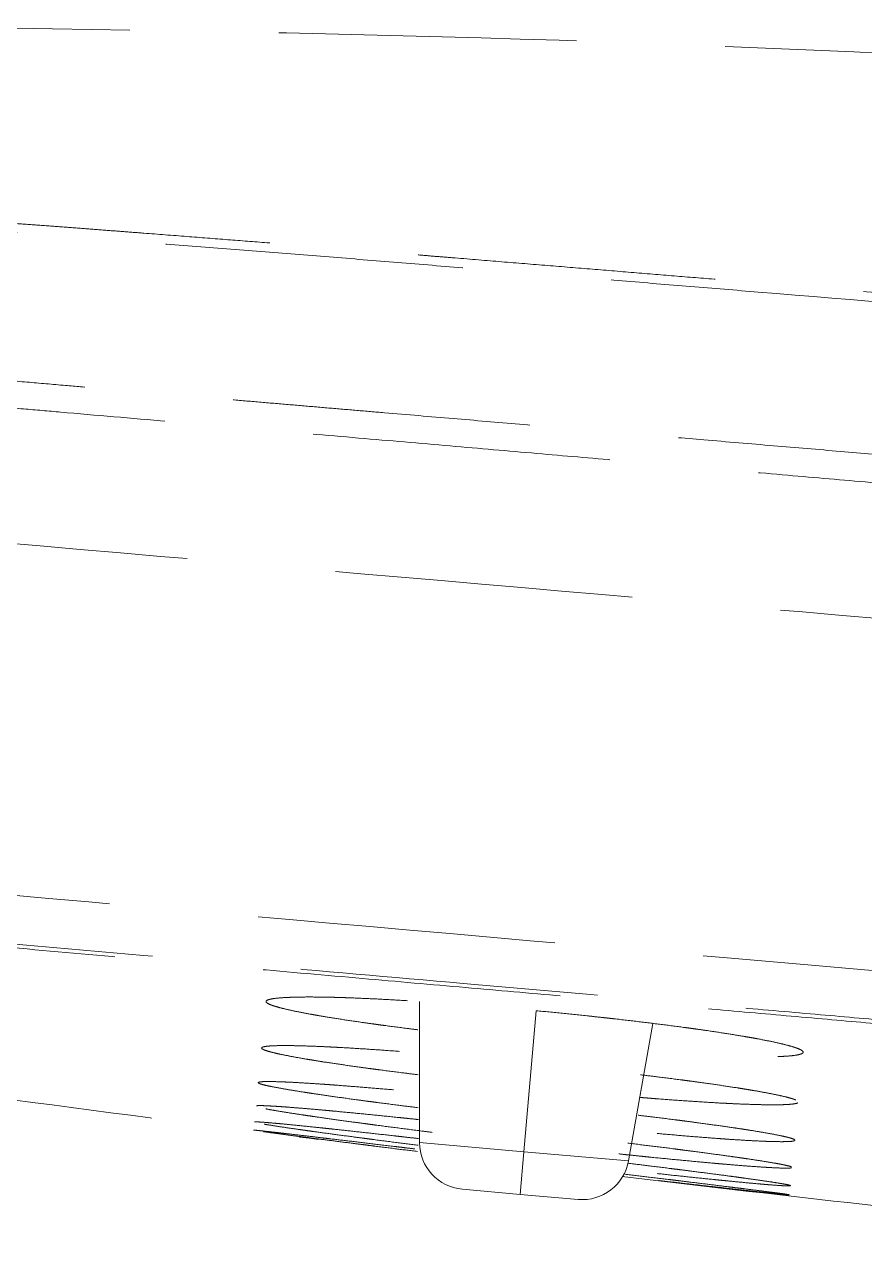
# Model space of a CAD drawing. Header units: millimetres. Extents: x 2433 to 4809, y -10272 to -6912.
# Drawn here: x 3939.06 to 3956.96, y -8250.26 to -8223.96 of the extents above; entities that cross this region are included whole.
import ezdxf

# ---------------------------------------------------------------- set-up
doc = ezdxf.new("R2010")
doc.units = ezdxf.units.MM
doc.linetypes.add('HIDDEN', pattern=[9.525, 6.35, -3.175])
doc.linetypes.add('HIDDEN2', pattern=[4.7625, 3.175, -1.5875])
doc.layers.add('HIDDEN', color=252, linetype='HIDDEN2', lineweight=13)

msp = doc.modelspace()

# ---------------------------------------------------------------- linework, layer by layer
at = {"layer": 'HIDDEN', "linetype": 'HIDDEN', "lineweight": 18, "extrusion": (-1, -2.22045e-16, 0)}
for p, q in [((3947.482, -8244.783), (3947.482, -8247.789)), ((3949.709, -8247.984), (3949.972, -8244.98)), ((3951.937, -8248.179), (3952.453, -8245.253)), ((3949.709, -8247.984), (3947.482, -8247.789)), ((3949.63, -8248.894), (3949.709, -8247.984)), ((3949.709, -8247.984), (3951.937, -8248.179)), ((3949.63, -8248.894), (3948.395, -8248.785)), ((3949.63, -8248.894), (3950.865, -8249.002))]:
    msp.add_line(p, q, dxfattribs=at)
at = {"layer": 'HIDDEN', "linetype": 'HIDDEN', "lineweight": 18}
for centre, start, end in [((3948.482, -8247.789), 180, 265), ((3950.952, -8248.005), 265, 350)]:
    msp.add_arc(centre, 1, start, end, dxfattribs=at)
for points, knots in [([(3960.343, -8224.719), (3957.601, -8224.574), (3950.434, -8224.25), (3938.042, -8223.981), (3926.549, -8223.956), (3919.491, -8224.156), (3917.649, -8224.221)], [0, 0, 0, 0, 0.192828, 0.503966, 0.870556, 1, 1, 1, 1]), ([(3928.454, -8227.486), (3928.553, -8227.492), (3928.749, -8227.505), (3929.039, -8227.523), (3929.324, -8227.541), (3929.602, -8227.558), (3929.874, -8227.576), (3930.14, -8227.593), (3930.399, -8227.609), (3930.653, -8227.626), (3930.9, -8227.642), (3931.141, -8227.658), (3931.376, -8227.673), (3931.605, -8227.688), (3931.828, -8227.703), (3932.045, -8227.717), (3932.255, -8227.731), (3932.46, -8227.745), (3932.659, -8227.758), (3932.851, -8227.771), (3933.038, -8227.784), (3933.218, -8227.796), (3933.393, -8227.808), (3933.561, -8227.82), (3933.724, -8227.831), (3933.881, -8227.841), (3934.031, -8227.852), (3934.176, -8227.862), (3934.315, -8227.871), (3934.448, -8227.881), (3934.575, -8227.889), (3934.696, -8227.898), (3934.812, -8227.906), (3934.921, -8227.914), (3935.207, -8227.933), (3935.665, -8227.966), (3936.29, -8228.01), (3936.899, -8228.054), (3937.489, -8228.096), (3938.063, -8228.138), (3938.618, -8228.179), (3939.157, -8228.219), (3939.679, -8228.258), (3940.183, -8228.296), (3940.671, -8228.333), (3941.142, -8228.369), (3941.757, -8228.416), (3942.507, -8228.474), (3943.384, -8228.542), (3944.105, -8228.599), (3944.68, -8228.645), (3945.119, -8228.68), (3945.546, -8228.714), (3945.959, -8228.747), (3946.36, -8228.779), (3946.747, -8228.811), (3947.123, -8228.841), (3947.486, -8228.871), (3947.836, -8228.9), (3948.398, -8228.945), (3949.168, -8229.009), (3950.145, -8229.088), (3951.104, -8229.167), (3952.044, -8229.244), (3952.965, -8229.32), (3953.869, -8229.394), (3955.041, -8229.49), (3956.47, -8229.607), (3958.143, -8229.745), (3959.762, -8229.878), (3961.587, -8230.029), (3963.603, -8230.196), (3965.8, -8230.378), (3967.616, -8230.529), (3969.075, -8230.651), (3970.199, -8230.745), (3971.303, -8230.838), (3972.39, -8230.93), (3973.463, -8231.021), (3974.455, -8231.105), (3975.369, -8231.183), (3976.204, -8231.254), (3977.03, -8231.325), (3977.85, -8231.396), (3978.667, -8231.467), (3979.483, -8231.537), (3980.3, -8231.608), (3981.282, -8231.694), (3982.427, -8231.794), (3983.734, -8231.91), (3985.045, -8232.026), (3986.37, -8232.144), (3987.525, -8232.248), (3988.505, -8232.336), (3989.305, -8232.408), (3990.113, -8232.481), (3990.929, -8232.555), (3991.754, -8232.63), (3992.591, -8232.706), (3993.439, -8232.784), (3994.427, -8232.874), (3995.56, -8232.978), (3996.844, -8233.096), (3998.159, -8233.217), (3999.509, -8233.341), (4001.481, -8233.523), (4004.137, -8233.769), (4006.872, -8234.023), (4009.101, -8234.23), (4010.547, -8234.365), (4011.817, -8234.483), (4012.912, -8234.584), (4013.957, -8234.682), (4014.959, -8234.775), (4015.931, -8234.867), (4016.983, -8234.966), (4018.117, -8235.074), (4019.335, -8235.192), (4020.358, -8235.291), (4021.165, -8235.371), (4021.737, -8235.427), (4022.332, -8235.487), (4022.952, -8235.549), (4023.595, -8235.614), (4024.262, -8235.681), (4024.954, -8235.752), (4025.671, -8235.826), (4026.412, -8235.903), (4026.993, -8235.964), (4027.415, -8236.008), (4027.679, -8236.036), (4027.971, -8236.067), (4028.292, -8236.101), (4028.641, -8236.138), (4029.019, -8236.178), (4029.425, -8236.222), (4029.861, -8236.269), (4030.325, -8236.319), (4030.819, -8236.373), (4031.342, -8236.431), (4031.894, -8236.492), (4032.476, -8236.556), (4033.088, -8236.625), (4033.506, -8236.672), (4033.719, -8236.696)], [0, 0, 0, 0, 0.002823, 0.005587, 0.008292, 0.010937, 0.013524, 0.016052, 0.018521, 0.020931, 0.023283, 0.025576, 0.027811, 0.029988, 0.032107, 0.034168, 0.036172, 0.038117, 0.040006, 0.041836, 0.04361, 0.045326, 0.046986, 0.048589, 0.050135, 0.051624, 0.053057, 0.054434, 0.055754, 0.057018, 0.058227, 0.059379, 0.060476, 0.061517, 0.062503, 0.068621, 0.07457, 0.080351, 0.085965, 0.091412, 0.096695, 0.101814, 0.10677, 0.111564, 0.116198, 0.120673, 0.12499, 0.13373, 0.142059, 0.149983, 0.154282, 0.158455, 0.162505, 0.166432, 0.170237, 0.173922, 0.177486, 0.180932, 0.184261, 0.187474, 0.196934, 0.206214, 0.215314, 0.224238, 0.232986, 0.24156, 0.249963, 0.266367, 0.282243, 0.297602, 0.312462, 0.334181, 0.354986, 0.374969, 0.385842, 0.396496, 0.406957, 0.417254, 0.427417, 0.437479, 0.445493, 0.453404, 0.461233, 0.469005, 0.476743, 0.48447, 0.492211, 0.49999, 0.512416, 0.524782, 0.537188, 0.549729, 0.562501, 0.570038, 0.577629, 0.585285, 0.593022, 0.60085, 0.608784, 0.616834, 0.62501, 0.636907, 0.649085, 0.661566, 0.674372, 0.687518, 0.717735, 0.750023, 0.765462, 0.781272, 0.791239, 0.80165, 0.812519, 0.821012, 0.830249, 0.840248, 0.851029, 0.86261, 0.875007, 0.880227, 0.88567, 0.891338, 0.897234, 0.90336, 0.909717, 0.916307, 0.923133, 0.930196, 0.937497, 0.939745, 0.942263, 0.94505, 0.948107, 0.951437, 0.95504, 0.958918, 0.963072, 0.967504, 0.972214, 0.977206, 0.982479, 0.988035, 0.993875, 1, 1, 1, 1]), ([(4033.775, -8236.886), (4033.66, -8236.873), (4033.431, -8236.847), (4033.087, -8236.809), (4032.742, -8236.77), (4032.398, -8236.732), (4032.053, -8236.694), (4031.709, -8236.656), (4031.364, -8236.619), (4031.019, -8236.581), (4030.674, -8236.544), (4030.329, -8236.506), (4029.983, -8236.469), (4029.638, -8236.432), (4029.292, -8236.395), (4028.947, -8236.359), (4028.601, -8236.322), (4028.255, -8236.286), (4027.908, -8236.249), (4027.562, -8236.213), (4027.264, -8236.182), (4026.98, -8236.153), (4026.678, -8236.121), (4026.275, -8236.079), (4025.771, -8236.028), (4025.165, -8235.966), (4024.459, -8235.894), (4023.65, -8235.812), (4022.739, -8235.721), (4021.726, -8235.621), (4020.304, -8235.481), (4018.499, -8235.306), (4016.336, -8235.101), (4014.147, -8234.896), (4011.933, -8234.691), (4009.707, -8234.484), (4007.418, -8234.271), (4005.069, -8234.054), (4002.66, -8233.831), (4000.251, -8233.609), (3997.844, -8233.387), (3995.44, -8233.167), (3993.04, -8232.947), (3990.643, -8232.729), (3988.251, -8232.513), (3985.863, -8232.299), (3983.479, -8232.087), (3981.542, -8231.917), (3979.897, -8231.774), (3978.39, -8231.643), (3976.424, -8231.473), (3973.996, -8231.266), (3971.102, -8231.021), (3968.175, -8230.775), (3964.748, -8230.49), (3960.349, -8230.125), (3956.312, -8229.792), (3953.256, -8229.541), (3951.802, -8229.421), (3950.336, -8229.301), (3948.862, -8229.18), (3947.387, -8229.06), (3945.922, -8228.94), (3944.462, -8228.823), (3942.999, -8228.707), (3941.439, -8228.586), (3939.872, -8228.466), (3938.389, -8228.354), (3937.164, -8228.264), (3936.197, -8228.194), (3935.486, -8228.143), (3934.897, -8228.101), (3934.346, -8228.062), (3933.746, -8228.02), (3933.147, -8227.979), (3932.548, -8227.938), (3931.949, -8227.898), (3931.351, -8227.857), (3930.753, -8227.818), (3930.155, -8227.778), (3929.558, -8227.74), (3928.961, -8227.701), (3928.563, -8227.676), (3928.364, -8227.663)], [0, 0, 0, 0, 0.003281, 0.006564, 0.009847, 0.013131, 0.016416, 0.019702, 0.022988, 0.026276, 0.029564, 0.032853, 0.036143, 0.039434, 0.042725, 0.046019, 0.049313, 0.052609, 0.055907, 0.059206, 0.062506, 0.064428, 0.067306, 0.071141, 0.075936, 0.081693, 0.088416, 0.096107, 0.104767, 0.1144, 0.125, 0.145345, 0.165834, 0.18664, 0.207702, 0.22888, 0.249995, 0.272859, 0.295713, 0.318553, 0.341371, 0.36416, 0.386914, 0.409625, 0.432291, 0.45491, 0.477487, 0.500036, 0.509962, 0.524224, 0.542838, 0.565827, 0.593224, 0.625058, 0.648979, 0.690618, 0.750053, 0.763742, 0.777533, 0.791423, 0.805433, 0.819477, 0.833379, 0.847143, 0.861035, 0.87501, 0.891555, 0.905627, 0.917249, 0.92643, 0.933176, 0.937495, 0.943195, 0.948888, 0.954576, 0.960262, 0.965947, 0.97163, 0.97731, 0.982987, 0.988661, 0.994332, 1, 1, 1, 1]), ([(4035.227, -8240.055), (4035.149, -8240.047), (4034.993, -8240.031), (4034.759, -8240.007), (4034.527, -8239.983), (4034.296, -8239.96), (4034.066, -8239.937), (4033.837, -8239.914), (4033.61, -8239.891), (4033.384, -8239.868), (4033.159, -8239.846), (4032.935, -8239.824), (4032.712, -8239.802), (4032.491, -8239.78), (4032.271, -8239.758), (4032.052, -8239.737), (4031.812, -8239.713), (4031.552, -8239.688), (4031.273, -8239.661), (4030.997, -8239.634), (4030.725, -8239.608), (4030.457, -8239.583), (4030.192, -8239.558), (4029.931, -8239.533), (4029.673, -8239.509), (4029.42, -8239.486), (4029.169, -8239.463), (4028.923, -8239.44), (4028.679, -8239.418), (4028.448, -8239.397), (4028.223, -8239.377), (4028, -8239.357), (4027.767, -8239.336), (4027.525, -8239.315), (4027.273, -8239.293), (4027.011, -8239.27), (4026.763, -8239.248), (4026.53, -8239.227), (4026.318, -8239.209), (4026.106, -8239.19), (4025.894, -8239.172), (4025.682, -8239.154), (4025.471, -8239.135), (4025.259, -8239.117), (4025.089, -8239.102), (4024.959, -8239.091), (4024.866, -8239.083), (4024.769, -8239.075), (4024.666, -8239.066), (4024.558, -8239.056), (4024.444, -8239.046), (4024.326, -8239.036), (4024.202, -8239.025), (4024.073, -8239.014), (4023.939, -8239.002), (4023.799, -8238.989), (4023.655, -8238.977), (4023.505, -8238.964), (4023.26, -8238.942), (4022.924, -8238.912), (4022.498, -8238.875), (4022.075, -8238.837), (4021.327, -8238.771), (4020.258, -8238.676), (4018.876, -8238.553), (4017.517, -8238.431), (4016.18, -8238.311), (4014.992, -8238.204), (4013.949, -8238.11), (4013.051, -8238.03), (4012.172, -8237.95), (4011.312, -8237.873), (4010.471, -8237.797), (4009.65, -8237.723), (4008.847, -8237.65), (4007.822, -8237.558), (4006.59, -8237.447), (4005.165, -8237.318), (4003.803, -8237.195), (4002.505, -8237.078), (4001.236, -8236.964), (3999.994, -8236.852), (3998.776, -8236.742), (3997.613, -8236.637), (3996.506, -8236.537), (3995.453, -8236.441), (3994.467, -8236.352), (3993.542, -8236.269), (3992.673, -8236.19), (3991.839, -8236.115), (3990.894, -8236.03), (3989.848, -8235.936), (3988.712, -8235.833), (3987.775, -8235.749), (3987.019, -8235.681), (3986.429, -8235.629), (3985.855, -8235.577), (3985.296, -8235.527), (3984.751, -8235.479), (3984.104, -8235.421), (3983.358, -8235.355), (3982.505, -8235.28), (3981.656, -8235.205), (3980.805, -8235.13), (3979.954, -8235.056), (3979.2, -8234.99), (3978.539, -8234.933), (3977.971, -8234.884), (3977.229, -8234.82), (3976.3, -8234.74), (3975.164, -8234.643), (3974.176, -8234.559), (3973.346, -8234.488), (3972.689, -8234.432), (3972.007, -8234.374), (3971.301, -8234.314), (3970.278, -8234.227), (3968.898, -8234.111), (3967.514, -8233.993), (3966.416, -8233.9), (3965.641, -8233.835), (3964.835, -8233.766), (3963.999, -8233.696), (3963.132, -8233.622), (3962.234, -8233.546), (3961.304, -8233.468), (3960.262, -8233.379), (3959.097, -8233.281), (3957.798, -8233.17), (3956.435, -8233.055), (3955.009, -8232.934), (3953.619, -8232.816), (3952.266, -8232.702), (3950.957, -8232.59), (3949.595, -8232.475), (3948.181, -8232.355), (3947.025, -8232.257), (3946.141, -8232.182), (3945.545, -8232.131), (3944.943, -8232.08), (3944.336, -8232.028), (3943.723, -8231.976), (3943.104, -8231.923), (3942.48, -8231.87), (3941.851, -8231.816), (3941.217, -8231.761), (3940.577, -8231.706), (3939.875, -8231.645), (3939.107, -8231.579), (3938.268, -8231.506), (3937.41, -8231.431), (3936.718, -8231.371), (3936.196, -8231.325), (3935.853, -8231.295), (3935.514, -8231.266), (3935.179, -8231.236), (3934.906, -8231.212), (3934.695, -8231.193), (3934.546, -8231.18), (3934.402, -8231.168), (3934.264, -8231.155), (3934.13, -8231.144), (3934.001, -8231.132), (3933.878, -8231.122), (3933.759, -8231.111), (3933.646, -8231.101), (3933.537, -8231.092), (3933.434, -8231.083), (3933.336, -8231.074), (3933.243, -8231.066), (3933.122, -8231.056), (3932.973, -8231.043), (3932.791, -8231.028), (3932.607, -8231.012), (3932.42, -8230.997), (3932.232, -8230.981), (3932.04, -8230.966), (3931.847, -8230.95), (3931.651, -8230.934), (3931.478, -8230.92), (3931.329, -8230.909), (3931.205, -8230.899), (3931.084, -8230.889), (3930.963, -8230.88), (3930.845, -8230.87), (3930.728, -8230.861), (3930.613, -8230.852), (3930.5, -8230.843), (3930.388, -8230.835), (3930.278, -8230.826), (3930.169, -8230.818), (3930.063, -8230.809), (3929.957, -8230.801), (3929.854, -8230.793), (3929.66, -8230.778), (3929.374, -8230.756), (3928.996, -8230.727), (3928.618, -8230.698), (3928.24, -8230.669), (3927.862, -8230.641), (3927.484, -8230.612), (3927.107, -8230.584), (3926.729, -8230.557), (3926.478, -8230.538), (3926.352, -8230.529)], [0, 0, 0, 0, 0.002163, 0.004315, 0.006455, 0.008584, 0.010701, 0.012807, 0.014901, 0.016983, 0.019054, 0.021114, 0.023162, 0.025199, 0.027224, 0.029237, 0.031239, 0.033842, 0.036411, 0.038947, 0.041449, 0.043918, 0.046353, 0.048756, 0.051125, 0.053461, 0.055764, 0.058034, 0.060272, 0.062477, 0.064437, 0.066489, 0.068631, 0.070864, 0.073187, 0.0756, 0.078103, 0.080063, 0.082021, 0.083977, 0.085932, 0.087885, 0.089837, 0.091787, 0.093735, 0.09454, 0.095393, 0.096294, 0.097243, 0.09824, 0.099285, 0.100378, 0.101519, 0.102708, 0.103944, 0.105227, 0.106558, 0.107936, 0.109362, 0.113317, 0.117239, 0.121128, 0.124984, 0.137905, 0.15062, 0.163121, 0.175403, 0.187458, 0.195883, 0.204134, 0.212208, 0.220107, 0.227829, 0.235374, 0.242743, 0.249935, 0.263598, 0.27668, 0.289178, 0.301094, 0.31243, 0.324112, 0.335287, 0.345955, 0.356116, 0.365774, 0.374937, 0.383246, 0.391223, 0.398869, 0.406191, 0.417235, 0.427641, 0.437446, 0.443025, 0.448435, 0.453691, 0.458808, 0.463805, 0.468701, 0.476608, 0.484329, 0.492175, 0.499956, 0.507736, 0.515584, 0.520716, 0.525912, 0.531211, 0.541104, 0.551477, 0.562467, 0.568279, 0.574302, 0.580545, 0.587016, 0.593721, 0.608689, 0.624975, 0.631801, 0.638904, 0.646289, 0.653957, 0.66191, 0.67015, 0.678675, 0.687484, 0.698822, 0.71074, 0.723241, 0.736326, 0.749993, 0.761535, 0.773556, 0.786058, 0.79904, 0.812502, 0.817923, 0.823398, 0.828926, 0.834507, 0.840139, 0.845823, 0.851558, 0.857344, 0.863179, 0.869063, 0.874996, 0.882558, 0.890287, 0.898183, 0.906246, 0.909445, 0.912609, 0.915735, 0.918824, 0.921875, 0.923296, 0.92467, 0.925997, 0.927278, 0.928512, 0.929699, 0.930839, 0.931933, 0.932979, 0.933979, 0.934931, 0.935836, 0.936694, 0.937505, 0.939157, 0.94083, 0.942523, 0.944238, 0.945973, 0.94773, 0.949508, 0.951308, 0.953129, 0.954277, 0.955409, 0.956527, 0.957629, 0.958717, 0.959789, 0.960846, 0.961888, 0.962914, 0.963926, 0.964922, 0.965903, 0.966868, 0.967818, 0.968753, 0.972226, 0.975699, 0.979172, 0.982644, 0.986117, 0.989588, 0.99306, 0.99653, 1, 1, 1, 1]), ([(3926.237, -8231.044), (3926.323, -8231.051), (3926.499, -8231.066), (3926.767, -8231.088), (3927.045, -8231.112), (3927.333, -8231.136), (3927.63, -8231.162), (3927.903, -8231.185), (3928.147, -8231.206), (3928.36, -8231.225), (3928.572, -8231.243), (3928.784, -8231.261), (3928.997, -8231.28), (3929.209, -8231.298), (3929.421, -8231.317), (3929.626, -8231.334), (3929.828, -8231.352), (3930.03, -8231.37), (3930.245, -8231.388), (3930.471, -8231.408), (3930.709, -8231.429), (3930.959, -8231.45), (3931.221, -8231.473), (3931.494, -8231.497), (3931.779, -8231.521), (3932.075, -8231.547), (3932.384, -8231.574), (3932.703, -8231.601), (3933.222, -8231.646), (3933.931, -8231.708), (3934.821, -8231.785), (3935.695, -8231.861), (3936.553, -8231.935), (3937.395, -8232.008), (3938.222, -8232.08), (3939.032, -8232.15), (3940.323, -8232.262), (3942.063, -8232.413), (3944.223, -8232.601), (3946.276, -8232.779), (3948.222, -8232.947), (3950.061, -8233.107), (3951.793, -8233.257), (3953.538, -8233.409), (3955.292, -8233.561), (3957.054, -8233.714), (3958.701, -8233.856), (3960.198, -8233.986), (3961.559, -8234.104), (3962.801, -8234.212), (3963.973, -8234.313), (3965.075, -8234.409), (3966.107, -8234.499), (3967.083, -8234.583), (3968.008, -8234.663), (3968.887, -8234.74), (3969.713, -8234.811), (3970.565, -8234.885), (3971.438, -8234.961), (3972.327, -8235.038), (3973.144, -8235.109), (3973.869, -8235.172), (3974.51, -8235.227), (3975.079, -8235.276), (3975.747, -8235.334), (3976.492, -8235.399), (3977.217, -8235.462), (3977.786, -8235.511), (3978.226, -8235.549), (3978.638, -8235.585), (3979.002, -8235.617), (3979.323, -8235.645), (3979.608, -8235.67), (3979.938, -8235.698), (3980.314, -8235.731), (3980.598, -8235.756), (3980.739, -8235.768)], [0, 0, 0, 0, 0.00476, 0.0097, 0.014819, 0.020118, 0.025596, 0.031253, 0.035165, 0.039076, 0.042985, 0.046892, 0.050798, 0.054701, 0.058603, 0.062503, 0.066016, 0.069746, 0.073692, 0.077855, 0.082234, 0.086828, 0.091637, 0.096662, 0.101902, 0.107355, 0.113023, 0.118905, 0.125, 0.141646, 0.158001, 0.174063, 0.189833, 0.205311, 0.220497, 0.235391, 0.249993, 0.29161, 0.331263, 0.368948, 0.404662, 0.438405, 0.47018, 0.499991, 0.53441, 0.566718, 0.59691, 0.624989, 0.649027, 0.671786, 0.693261, 0.713452, 0.73236, 0.749991, 0.767096, 0.783214, 0.798345, 0.812492, 0.830054, 0.846325, 0.861301, 0.874993, 0.88614, 0.896555, 0.906245, 0.922831, 0.937496, 0.946087, 0.954128, 0.961662, 0.968748, 0.974127, 0.979316, 0.984374, 0.992254, 1, 1, 1, 1]), ([(3980.486, -8238.632), (3975.916, -8238.233), (3971.346, -8237.839), (3962.209, -8237.048), (3957.642, -8236.652), (3948.514, -8235.861), (3943.953, -8235.466), (3937.117, -8234.874), (3934.84, -8234.676), (3931.425, -8234.38), (3930.287, -8234.282), (3928.012, -8234.085), (3926.875, -8233.986), (3925.737, -8233.892)], [0, 0, 0, 0, 0.25, 0.25, 0.5, 0.5, 0.75, 0.75, 0.875, 0.875, 0.9375, 0.9375, 1, 1, 1, 1]), ([(3925.062, -8241.313), (3927.337, -8241.514), (3929.613, -8241.712), (3934.167, -8242.112), (3936.446, -8242.311), (3943.283, -8242.911), (3947.845, -8243.311), (3961.544, -8244.511), (3970.687, -8245.314), (3979.831, -8246.114)], [0, 0, 0, 0, 0.125, 0.125, 0.25, 0.25, 0.5, 0.5, 1, 1, 1, 1]), ([(3979.742, -8247.143), (3979.725, -8247.141), (3979.691, -8247.138), (3979.641, -8247.134), (3979.591, -8247.129), (3979.541, -8247.125), (3979.491, -8247.121), (3979.441, -8247.116), (3979.39, -8247.112), (3979.338, -8247.107), (3979.285, -8247.103), (3979.23, -8247.098), (3979.174, -8247.093), (3979.116, -8247.088), (3979.052, -8247.082), (3978.982, -8247.076), (3978.904, -8247.069), (3978.823, -8247.062), (3978.738, -8247.055), (3978.649, -8247.047), (3978.556, -8247.039), (3978.459, -8247.03), (3978.358, -8247.021), (3978.252, -8247.012), (3978.143, -8247.003), (3977.979, -8246.988), (3977.749, -8246.968), (3977.444, -8246.941), (3977.102, -8246.911), (3976.723, -8246.878), (3976.376, -8246.848), (3976.07, -8246.821), (3975.811, -8246.798), (3975.534, -8246.774), (3975.24, -8246.748), (3974.929, -8246.721), (3974.543, -8246.687), (3974.07, -8246.646), (3973.5, -8246.596), (3972.77, -8246.532), (3971.851, -8246.451), (3970.71, -8246.351), (3969.556, -8246.25), (3968.402, -8246.149), (3967.261, -8246.049), (3965.804, -8245.921), (3963.967, -8245.76), (3961.686, -8245.56), (3959.557, -8245.374), (3957.638, -8245.205), (3955.988, -8245.061), (3954.218, -8244.906), (3951.678, -8244.683), (3948.21, -8244.379), (3943.655, -8243.98), (3939.7, -8243.633), (3936.505, -8243.353), (3934.23, -8243.154), (3932.093, -8242.966), (3930.16, -8242.797), (3928.928, -8242.689), (3928.151, -8242.621), (3927.771, -8242.588), (3927.299, -8242.546), (3926.834, -8242.506), (3926.415, -8242.469), (3926.085, -8242.44), (3925.786, -8242.414), (3925.517, -8242.39), (3925.28, -8242.369), (3925.132, -8242.356), (3925.063, -8242.35)], [0, 0, 0, 0, 0.00093, 0.001846, 0.002755, 0.003662, 0.004571, 0.005489, 0.006419, 0.007367, 0.008336, 0.00933, 0.010354, 0.01141, 0.012501, 0.01386, 0.015278, 0.016761, 0.018312, 0.019934, 0.02163, 0.023401, 0.025249, 0.027174, 0.029176, 0.031253, 0.03616, 0.041729, 0.047976, 0.054905, 0.062506, 0.066938, 0.071679, 0.076731, 0.082096, 0.087772, 0.093759, 0.103254, 0.113671, 0.125011, 0.143197, 0.164032, 0.187516, 0.206429, 0.227264, 0.25002, 0.286248, 0.327918, 0.375029, 0.402973, 0.433122, 0.465478, 0.500039, 0.572373, 0.6557, 0.750021, 0.78956, 0.83122, 0.875001, 0.907035, 0.937497, 0.942783, 0.949752, 0.958407, 0.968747, 0.975374, 0.981433, 0.986926, 0.991851, 0.996209, 1, 1, 1, 1]), ([(3925.175, -8242.437), (3925.269, -8242.445), (3925.465, -8242.463), (3925.775, -8242.491), (3926.115, -8242.521), (3926.485, -8242.554), (3926.836, -8242.585), (3927.159, -8242.613), (3927.442, -8242.638), (3927.726, -8242.663), (3928.009, -8242.688), (3928.292, -8242.712), (3928.558, -8242.736), (3928.812, -8242.758), (3929.058, -8242.78), (3929.321, -8242.803), (3929.599, -8242.827), (3929.893, -8242.853), (3930.202, -8242.88), (3930.527, -8242.909), (3930.867, -8242.939), (3931.224, -8242.97), (3931.595, -8243.003), (3932.193, -8243.055), (3933.005, -8243.127), (3934.02, -8243.216), (3935.013, -8243.303), (3935.986, -8243.388), (3936.938, -8243.472), (3937.869, -8243.554), (3939.362, -8243.685), (3941.377, -8243.862), (3943.87, -8244.081), (3946.217, -8244.287), (3948.416, -8244.481), (3950.468, -8244.661), (3952.414, -8244.832), (3954.264, -8244.994), (3956.029, -8245.15), (3957.677, -8245.294), (3959.114, -8245.421), (3960.362, -8245.53), (3961.443, -8245.625), (3962.471, -8245.716), (3963.446, -8245.801), (3964.369, -8245.882), (3965.239, -8245.959), (3966.214, -8246.044), (3967.279, -8246.138), (3968.417, -8246.238), (3969.402, -8246.325), (3970.252, -8246.399), (3970.983, -8246.464), (3971.666, -8246.524), (3972.301, -8246.579), (3973.01, -8246.642), (3973.775, -8246.709), (3974.552, -8246.777), (3975.218, -8246.836), (3975.787, -8246.886), (3976.392, -8246.939), (3977.019, -8246.994), (3977.596, -8247.044), (3978.043, -8247.084), (3978.384, -8247.114), (3978.65, -8247.137), (3978.845, -8247.154), (3978.978, -8247.166), (3979.107, -8247.177), (3979.234, -8247.188), (3979.359, -8247.199), (3979.484, -8247.21), (3979.61, -8247.221), (3979.693, -8247.228), (3979.735, -8247.232)], [0, 0, 0, 0, 0.005151, 0.010852, 0.017103, 0.023903, 0.031252, 0.036466, 0.041678, 0.046888, 0.052095, 0.0573, 0.062502, 0.066749, 0.071284, 0.076106, 0.081216, 0.086613, 0.092297, 0.098266, 0.104522, 0.111063, 0.117889, 0.125, 0.144009, 0.162634, 0.180874, 0.198731, 0.216202, 0.23329, 0.249993, 0.298424, 0.344152, 0.387173, 0.427485, 0.465089, 0.499991, 0.53446, 0.566783, 0.596959, 0.624989, 0.645739, 0.665527, 0.68435, 0.702208, 0.719099, 0.735026, 0.749991, 0.772645, 0.793478, 0.812492, 0.826748, 0.840128, 0.852628, 0.864248, 0.874994, 0.891527, 0.906245, 0.91767, 0.928083, 0.937496, 0.950865, 0.962498, 0.969176, 0.9754, 0.981249, 0.983738, 0.986155, 0.988515, 0.990832, 0.993122, 0.995402, 0.997689, 1, 1, 1, 1]), ([(3947.448, -8245.385), (3947.369, -8245.376), (3947.29, -8245.366), (3947.048, -8245.335), (3946.888, -8245.314), (3946.693, -8245.288), (3946.654, -8245.283), (3946.577, -8245.273), (3946.539, -8245.267), (3946.425, -8245.252), (3946.351, -8245.241), (3946.134, -8245.21), (3945.996, -8245.19), (3945.735, -8245.15), (3945.61, -8245.13), (3945.434, -8245.101), (3945.377, -8245.092), (3945.294, -8245.077), (3945.267, -8245.072), (3945.214, -8245.063), (3945.187, -8245.058), (3945.058, -8245.035), (3944.963, -8245.017), (3944.789, -8244.981), (3944.711, -8244.964), (3944.569, -8244.931), (3944.507, -8244.915), (3944.439, -8244.896), (3944.426, -8244.892), (3944.401, -8244.885), (3944.389, -8244.881), (3944.355, -8244.87), (3944.335, -8244.863), (3944.281, -8244.842), (3944.254, -8244.829), (3944.218, -8244.804), (3944.209, -8244.793), (3944.21, -8244.777), (3944.213, -8244.772), (3944.221, -8244.764), (3944.224, -8244.762), (3944.231, -8244.757), (3944.236, -8244.755), (3944.26, -8244.744), (3944.289, -8244.735), (3944.364, -8244.721), (3944.411, -8244.715), (3944.521, -8244.704), (3944.585, -8244.7), (3944.676, -8244.695), (3944.695, -8244.695), (3944.733, -8244.693), (3944.793, -8244.691), (3944.856, -8244.689), (3944.989, -8244.687), (3945.085, -8244.686), (3945.293, -8244.687), (3945.404, -8244.688), (3945.582, -8244.692), (3945.644, -8244.693), (3945.739, -8244.696), (3945.771, -8244.697), (3945.837, -8244.699), (3945.87, -8244.7), (3946.037, -8244.705), (3946.176, -8244.711), (3946.466, -8244.724), (3946.616, -8244.731), (3946.929, -8244.748), (3947.09, -8244.757), (3947.299, -8244.77), (3947.341, -8244.772), (3947.426, -8244.778), (3947.553, -8244.786), (3947.682, -8244.794), (3947.942, -8244.812), (3948.118, -8244.825), (3948.475, -8244.852), (3948.656, -8244.866), (3948.933, -8244.888), (3949.026, -8244.896), (3949.213, -8244.912), (3949.307, -8244.92), (3949.588, -8244.944), (3949.777, -8244.961), (3949.966, -8244.979)], [0, 0, 0, 0, 0.017181, 0.017181, 0.053582, 0.053582, 0.062682, 0.062682, 0.071782, 0.071782, 0.089983, 0.089983, 0.126383, 0.126383, 0.162784, 0.162784, 0.180984, 0.180984, 0.190084, 0.190084, 0.199185, 0.199185, 0.235585, 0.235585, 0.271986, 0.271986, 0.308387, 0.308387, 0.317487, 0.317487, 0.326587, 0.326587, 0.344787, 0.344787, 0.381188, 0.381188, 0.417589, 0.417589, 0.435789, 0.435789, 0.444889, 0.444889, 0.45399, 0.45399, 0.49039, 0.49039, 0.526791, 0.526791, 0.563192, 0.563192, 0.572292, 0.572292, 0.581392, 0.599592, 0.599592, 0.635993, 0.635993, 0.672394, 0.672394, 0.690594, 0.690594, 0.699694, 0.699694, 0.708794, 0.708794, 0.745195, 0.745195, 0.781596, 0.781596, 0.817997, 0.817997, 0.827097, 0.827097, 0.836197, 0.854397, 0.854397, 0.890798, 0.890798, 0.927199, 0.927199, 0.945399, 0.945399, 0.963599, 0.963599, 1, 1, 1, 1]), ([(3949.966, -8244.979), (3950.155, -8244.997), (3950.343, -8245.015), (3950.715, -8245.052), (3950.9, -8245.071), (3951.175, -8245.101), (3951.266, -8245.111), (3951.403, -8245.126), (3951.448, -8245.131), (3951.539, -8245.141), (3951.584, -8245.146), (3951.81, -8245.171), (3951.986, -8245.192), (3952.33, -8245.233), (3952.498, -8245.254), (3952.826, -8245.295), (3952.986, -8245.316), (3953.181, -8245.343), (3953.22, -8245.348), (3953.297, -8245.358), (3953.335, -8245.364), (3953.449, -8245.379), (3953.522, -8245.39), (3953.739, -8245.421), (3953.876, -8245.442), (3954.137, -8245.483), (3954.261, -8245.503), (3954.437, -8245.533), (3954.494, -8245.543), (3954.577, -8245.557), (3954.604, -8245.562), (3954.658, -8245.572), (3954.684, -8245.577), (3954.813, -8245.601), (3954.908, -8245.62), (3955.081, -8245.657), (3955.16, -8245.674), (3955.301, -8245.709), (3955.363, -8245.725), (3955.431, -8245.745), (3955.444, -8245.749), (3955.469, -8245.757), (3955.504, -8245.769), (3955.535, -8245.78), (3955.589, -8245.802), (3955.616, -8245.815), (3955.652, -8245.841), (3955.661, -8245.853), (3955.659, -8245.87), (3955.657, -8245.875), (3955.649, -8245.883), (3955.646, -8245.886), (3955.638, -8245.891), (3955.634, -8245.893), (3955.609, -8245.905), (3955.58, -8245.913), (3955.504, -8245.928), (3955.411, -8245.941), (3955.284, -8245.95), (3955.193, -8245.954), (3955.174, -8245.955), (3955.135, -8245.956), (3955.076, -8245.958), (3955.013, -8245.96), (3954.88, -8245.962), (3954.784, -8245.962), (3954.577, -8245.961), (3954.467, -8245.96), (3954.288, -8245.956), (3954.227, -8245.954), (3954.132, -8245.951), (3954.1, -8245.95), (3954.035, -8245.948), (3954.002, -8245.947), (3953.835, -8245.941), (3953.696, -8245.935), (3953.407, -8245.921), (3953.257, -8245.913), (3952.945, -8245.896), (3952.784, -8245.886), (3952.575, -8245.872), (3952.533, -8245.87), (3952.449, -8245.864), (3952.406, -8245.861), (3952.362, -8245.858), (3952.362, -8245.858)], [0, 0, 0, 0, 0.036358, 0.036358, 0.072715, 0.072715, 0.090894, 0.090894, 0.099984, 0.099984, 0.109073, 0.109073, 0.145431, 0.145431, 0.181788, 0.181788, 0.218146, 0.218146, 0.227236, 0.227236, 0.236325, 0.236325, 0.254504, 0.254504, 0.290861, 0.290861, 0.327219, 0.327219, 0.345398, 0.345398, 0.354487, 0.354487, 0.363577, 0.363577, 0.399935, 0.399935, 0.436292, 0.436292, 0.47265, 0.47265, 0.481739, 0.481739, 0.490829, 0.509008, 0.509008, 0.545365, 0.545365, 0.581723, 0.581723, 0.599902, 0.599902, 0.608991, 0.608991, 0.618081, 0.618081, 0.654438, 0.654438, 0.690796, 0.727154, 0.727154, 0.736243, 0.736243, 0.745333, 0.763511, 0.763511, 0.799869, 0.799869, 0.836227, 0.836227, 0.854406, 0.854406, 0.863495, 0.863495, 0.872584, 0.872584, 0.908942, 0.908942, 0.9453, 0.9453, 0.981658, 0.981658, 0.990747, 0.990747, 0.999836, 1, 1, 1, 1]), ([(3947.45, -8246.344), (3947.342, -8246.33), (3947.235, -8246.317), (3946.965, -8246.283), (3946.805, -8246.262), (3946.609, -8246.237), (3946.571, -8246.231), (3946.493, -8246.221), (3946.455, -8246.216), (3946.341, -8246.201), (3946.267, -8246.191), (3946.05, -8246.16), (3945.912, -8246.141), (3945.65, -8246.102), (3945.526, -8246.084), (3945.349, -8246.056), (3945.292, -8246.047), (3945.209, -8246.033), (3945.182, -8246.029), (3945.128, -8246.02), (3945.101, -8246.016), (3944.972, -8245.994), (3944.876, -8245.977), (3944.702, -8245.945), (3944.623, -8245.929), (3944.481, -8245.9), (3944.418, -8245.886), (3944.35, -8245.869), (3944.337, -8245.865), (3944.311, -8245.859), (3944.299, -8245.856), (3944.265, -8245.846), (3944.244, -8245.84), (3944.189, -8245.822), (3944.162, -8245.812), (3944.125, -8245.792), (3944.116, -8245.782), (3944.116, -8245.77), (3944.119, -8245.766), (3944.126, -8245.761), (3944.129, -8245.759), (3944.136, -8245.756), (3944.14, -8245.754), (3944.165, -8245.746), (3944.193, -8245.741), (3944.268, -8245.732), (3944.314, -8245.729), (3944.424, -8245.724), (3944.487, -8245.723), (3944.578, -8245.722), (3944.596, -8245.722), (3944.635, -8245.722), (3944.694, -8245.723), (3944.757, -8245.723), (3944.889, -8245.726), (3944.985, -8245.728), (3945.192, -8245.735), (3945.303, -8245.739), (3945.481, -8245.747), (3945.542, -8245.75), (3945.637, -8245.755), (3945.669, -8245.757), (3945.735, -8245.76), (3945.767, -8245.762), (3945.934, -8245.771), (3946.073, -8245.779), (3946.363, -8245.797), (3946.663, -8245.817), (3946.986, -8245.841), (3947.194, -8245.856), (3947.236, -8245.86), (3947.321, -8245.866), (3947.383, -8245.871), (3947.445, -8245.876), (3947.465, -8245.877)], [0, 0, 0, 0, 0.02752, 0.02752, 0.070521, 0.070521, 0.081271, 0.081271, 0.092021, 0.092021, 0.113521, 0.113521, 0.156522, 0.156522, 0.199523, 0.199523, 0.221023, 0.221023, 0.231773, 0.231773, 0.242523, 0.242523, 0.285524, 0.285524, 0.328524, 0.328524, 0.371525, 0.371525, 0.382275, 0.382275, 0.393025, 0.393025, 0.414526, 0.414526, 0.457526, 0.457526, 0.500527, 0.500527, 0.522027, 0.522027, 0.532777, 0.532777, 0.543527, 0.543527, 0.586528, 0.586528, 0.629528, 0.629528, 0.672529, 0.672529, 0.683279, 0.683279, 0.694029, 0.71553, 0.71553, 0.75853, 0.75853, 0.801531, 0.801531, 0.823031, 0.823031, 0.833781, 0.833781, 0.844531, 0.844531, 0.887532, 0.887532, 0.930533, 0.973533, 0.973533, 0.984283, 0.984283, 0.995033, 1, 1, 1, 1]), ([(3935.473, -8246.426), (3937.699, -8246.731), (3940.984, -8247.169), (3944.272, -8247.588), (3945.33, -8247.722)], [0, 0, 0, 0, 0.678169, 1, 1, 1, 1]), ([(3947.452, -8247.047), (3947.322, -8247.03), (3947.194, -8247.014), (3946.904, -8246.978), (3946.743, -8246.957), (3946.547, -8246.931), (3946.509, -8246.926), (3946.431, -8246.916), (3946.393, -8246.911), (3946.279, -8246.896), (3946.205, -8246.886), (3945.988, -8246.856), (3945.849, -8246.837), (3945.587, -8246.8), (3945.462, -8246.782), (3945.285, -8246.756), (3945.228, -8246.747), (3945.144, -8246.735), (3945.117, -8246.731), (3945.063, -8246.722), (3945.036, -8246.718), (3944.906, -8246.698), (3944.811, -8246.682), (3944.635, -8246.653), (3944.556, -8246.639), (3944.413, -8246.613), (3944.35, -8246.601), (3944.267, -8246.584), (3944.242, -8246.579), (3944.196, -8246.568), (3944.175, -8246.563), (3944.119, -8246.549), (3944.091, -8246.54), (3944.054, -8246.525), (3944.044, -8246.518), (3944.044, -8246.51), (3944.046, -8246.507), (3944.053, -8246.504), (3944.056, -8246.502), (3944.063, -8246.5), (3944.067, -8246.499), (3944.091, -8246.495), (3944.119, -8246.492), (3944.193, -8246.489), (3944.239, -8246.489), (3944.348, -8246.489), (3944.411, -8246.491), (3944.501, -8246.494), (3944.52, -8246.494), (3944.558, -8246.496), (3944.616, -8246.498), (3944.679, -8246.501), (3944.811, -8246.507), (3944.907, -8246.513), (3945.113, -8246.525), (3945.223, -8246.532), (3945.401, -8246.544), (3945.462, -8246.548), (3945.557, -8246.555), (3945.589, -8246.557), (3945.654, -8246.562), (3945.687, -8246.565), (3945.853, -8246.577), (3945.991, -8246.588), (3946.28, -8246.611), (3946.58, -8246.636), (3946.902, -8246.663), (3947.11, -8246.682), (3947.152, -8246.686), (3947.236, -8246.693), (3947.325, -8246.701), (3947.414, -8246.709), (3947.461, -8246.713)], [0, 0, 0, 0, 0.03246, 0.03246, 0.074946, 0.074946, 0.085567, 0.085567, 0.096189, 0.096189, 0.117432, 0.117432, 0.159918, 0.159918, 0.202405, 0.202405, 0.223648, 0.223648, 0.234269, 0.234269, 0.244891, 0.244891, 0.287377, 0.287377, 0.329864, 0.329864, 0.37235, 0.37235, 0.393593, 0.393593, 0.414836, 0.414836, 0.457323, 0.457323, 0.499809, 0.499809, 0.521052, 0.521052, 0.531674, 0.531674, 0.542295, 0.542295, 0.584781, 0.584781, 0.627268, 0.627268, 0.669754, 0.669754, 0.680376, 0.680376, 0.690997, 0.71224, 0.71224, 0.754727, 0.754727, 0.797213, 0.797213, 0.818456, 0.818456, 0.829078, 0.829078, 0.839699, 0.839699, 0.882185, 0.882185, 0.924672, 0.967158, 0.967158, 0.97778, 0.97778, 0.988401, 1, 1, 1, 1]), ([(3952.19, -8246.344), (3952.313, -8246.359), (3952.435, -8246.374), (3952.718, -8246.409), (3952.879, -8246.43), (3953.074, -8246.455), (3953.113, -8246.46), (3953.19, -8246.47), (3953.228, -8246.475), (3953.341, -8246.491), (3953.415, -8246.501), (3953.632, -8246.531), (3953.769, -8246.55), (3954.031, -8246.589), (3954.156, -8246.608), (3954.332, -8246.635), (3954.389, -8246.644), (3954.472, -8246.658), (3954.499, -8246.663), (3954.553, -8246.672), (3954.58, -8246.676), (3954.709, -8246.698), (3954.804, -8246.715), (3954.978, -8246.748), (3955.057, -8246.764), (3955.199, -8246.795), (3955.262, -8246.809), (3955.33, -8246.827), (3955.343, -8246.83), (3955.368, -8246.837), (3955.404, -8246.847), (3955.435, -8246.857), (3955.472, -8246.869), (3955.489, -8246.875), (3955.503, -8246.881)], [0, 0, 0, 0, 0.070854, 0.070854, 0.168448, 0.168448, 0.192846, 0.192846, 0.217245, 0.217245, 0.266042, 0.266042, 0.363637, 0.363637, 0.461231, 0.461231, 0.510028, 0.510028, 0.534427, 0.534427, 0.558825, 0.558825, 0.65642, 0.65642, 0.754014, 0.754014, 0.851608, 0.851608, 0.876007, 0.876007, 0.900405, 0.949203, 0.949203, 1, 1, 1, 1]), ([(3944.004, -8247.006), (3944.005, -8247.006), (3944.006, -8247.006), (3944.011, -8247.005), (3944.015, -8247.005), (3944.038, -8247.002), (3944.065, -8247.001), (3944.139, -8247.002), (3944.184, -8247.004), (3944.292, -8247.009), (3944.355, -8247.012), (3944.444, -8247.018), (3944.463, -8247.019), (3944.501, -8247.022), (3944.559, -8247.026), (3944.622, -8247.03), (3944.753, -8247.04), (3944.848, -8247.048), (3945.053, -8247.065), (3945.164, -8247.074), (3945.341, -8247.09), (3945.402, -8247.096), (3945.496, -8247.104), (3945.528, -8247.107), (3945.593, -8247.113), (3945.757, -8247.128), (3945.93, -8247.145), (3946.218, -8247.173), (3946.518, -8247.202), (3946.839, -8247.235), (3947.047, -8247.256), (3947.089, -8247.26), (3947.173, -8247.269), (3947.281, -8247.28), (3947.391, -8247.292), (3947.459, -8247.299)], [0, 0, 0, 0, 0.007525, 0.007525, 0.02979, 0.02979, 0.118849, 0.118849, 0.207908, 0.207908, 0.296967, 0.296967, 0.319232, 0.319232, 0.341497, 0.386026, 0.386026, 0.475085, 0.475085, 0.564145, 0.564145, 0.608674, 0.608674, 0.630939, 0.630939, 0.653204, 0.742263, 0.742263, 0.831322, 0.920381, 0.920381, 0.942646, 0.942646, 0.964911, 1, 1, 1, 1]), ([(3955.546, -8246.944), (3955.546, -8246.944), (3955.545, -8246.944), (3955.542, -8246.946), (3955.537, -8246.948), (3955.513, -8246.957), (3955.484, -8246.962), (3955.41, -8246.972), (3955.363, -8246.976), (3955.254, -8246.982), (3955.19, -8246.983), (3955.1, -8246.985), (3955.081, -8246.985), (3955.043, -8246.985), (3954.984, -8246.985), (3954.92, -8246.984), (3954.788, -8246.983), (3954.693, -8246.98), (3954.487, -8246.974), (3954.376, -8246.97), (3954.198, -8246.962), (3954.137, -8246.959), (3954.042, -8246.954), (3954.01, -8246.953), (3953.945, -8246.949), (3953.912, -8246.948), (3953.746, -8246.939), (3953.607, -8246.93), (3953.318, -8246.912), (3953.169, -8246.902), (3952.858, -8246.88), (3952.697, -8246.868), (3952.488, -8246.852), (3952.446, -8246.848), (3952.362, -8246.842), (3952.293, -8246.836), (3952.222, -8246.831), (3952.195, -8246.828)], [0, 0, 0, 0, 0.001144, 0.001144, 0.024031, 0.024031, 0.115576, 0.115576, 0.207122, 0.207122, 0.298668, 0.298668, 0.321554, 0.321554, 0.344441, 0.390214, 0.390214, 0.481759, 0.481759, 0.573305, 0.573305, 0.619078, 0.619078, 0.641964, 0.641964, 0.664851, 0.664851, 0.756397, 0.756397, 0.847942, 0.847942, 0.939488, 0.939488, 0.962375, 0.962375, 0.985261, 1, 1, 1, 1]), ([(3947.755, -8247.572), (3947.68, -8247.562), (3947.605, -8247.553), (3947.359, -8247.522), (3947.191, -8247.5), (3946.862, -8247.458), (3946.701, -8247.437), (3946.505, -8247.411), (3946.467, -8247.406), (3946.389, -8247.396), (3946.351, -8247.391), (3946.237, -8247.375), (3946.163, -8247.365), (3945.945, -8247.336), (3945.807, -8247.317), (3945.543, -8247.28), (3945.419, -8247.262), (3945.241, -8247.237), (3945.184, -8247.228), (3945.1, -8247.216), (3945.073, -8247.212), (3945.019, -8247.204), (3944.992, -8247.2), (3944.861, -8247.18), (3944.765, -8247.166), (3944.59, -8247.138), (3944.51, -8247.125), (3944.366, -8247.1), (3944.303, -8247.089), (3944.233, -8247.076), (3944.22, -8247.073), (3944.207, -8247.071), (3944.206, -8247.071), (3944.205, -8247.071)], [0, 0, 0, 0, 0.044061, 0.044061, 0.14725, 0.14725, 0.250438, 0.250438, 0.276236, 0.276236, 0.302033, 0.302033, 0.353627, 0.353627, 0.456815, 0.456815, 0.560004, 0.560004, 0.611598, 0.611598, 0.637395, 0.637395, 0.663192, 0.663192, 0.766381, 0.766381, 0.869569, 0.869569, 0.972758, 0.972758, 0.998555, 0.998555, 1, 1, 1, 1]), ([(3952.14, -8247.206), (3952.251, -8247.22), (3952.36, -8247.233), (3952.631, -8247.266), (3952.791, -8247.286), (3952.987, -8247.311), (3953.026, -8247.316), (3953.103, -8247.326), (3953.141, -8247.331), (3953.255, -8247.346), (3953.329, -8247.356), (3953.546, -8247.385), (3953.684, -8247.404), (3953.946, -8247.44), (3954.071, -8247.458), (3954.247, -8247.484), (3954.305, -8247.493), (3954.388, -8247.506), (3954.415, -8247.51), (3954.469, -8247.518), (3954.496, -8247.522), (3954.626, -8247.543), (3954.721, -8247.559), (3954.896, -8247.589), (3954.975, -8247.603), (3955.118, -8247.63), (3955.181, -8247.643), (3955.25, -8247.658), (3955.263, -8247.661), (3955.288, -8247.667), (3955.325, -8247.675), (3955.356, -8247.683), (3955.411, -8247.699), (3955.439, -8247.708), (3955.476, -8247.725), (3955.486, -8247.733), (3955.486, -8247.743), (3955.483, -8247.746), (3955.476, -8247.75), (3955.473, -8247.751), (3955.466, -8247.754), (3955.462, -8247.755), (3955.438, -8247.761), (3955.409, -8247.764), (3955.335, -8247.769), (3955.289, -8247.77), (3955.18, -8247.771), (3955.117, -8247.77), (3955.027, -8247.768), (3955.008, -8247.768), (3954.97, -8247.767), (3954.912, -8247.765), (3954.849, -8247.763), (3954.717, -8247.757), (3954.622, -8247.752), (3954.416, -8247.741), (3954.306, -8247.734), (3954.129, -8247.723), (3954.068, -8247.719), (3953.973, -8247.712), (3953.941, -8247.71), (3953.876, -8247.705), (3953.843, -8247.703), (3953.678, -8247.69), (3953.539, -8247.68), (3953.251, -8247.657), (3953.102, -8247.644), (3952.791, -8247.617), (3952.63, -8247.603), (3952.422, -8247.584), (3952.381, -8247.581), (3952.297, -8247.573), (3952.207, -8247.565), (3952.117, -8247.556), (3952.07, -8247.552)], [0, 0, 0, 0, 0.027807, 0.027807, 0.070488, 0.070488, 0.081158, 0.081158, 0.091829, 0.091829, 0.113169, 0.113169, 0.155851, 0.155851, 0.198532, 0.198532, 0.219872, 0.219872, 0.230543, 0.230543, 0.241213, 0.241213, 0.283894, 0.283894, 0.326575, 0.326575, 0.369257, 0.369257, 0.379927, 0.379927, 0.390597, 0.411938, 0.411938, 0.454619, 0.454619, 0.4973, 0.4973, 0.518641, 0.518641, 0.529311, 0.529311, 0.539982, 0.539982, 0.582663, 0.582663, 0.625344, 0.625344, 0.668025, 0.668025, 0.678696, 0.678696, 0.689366, 0.710707, 0.710707, 0.753388, 0.753388, 0.796069, 0.796069, 0.81741, 0.81741, 0.82808, 0.82808, 0.83875, 0.83875, 0.881432, 0.881432, 0.924113, 0.924113, 0.966794, 0.966794, 0.977464, 0.977464, 0.988135, 1, 1, 1, 1]), ([(3943.941, -8247.524), (3943.942, -8247.523), (3943.944, -8247.523), (3943.948, -8247.524), (3943.951, -8247.524), (3943.958, -8247.524), (3943.962, -8247.524), (3943.984, -8247.526), (3944.011, -8247.529), (3944.083, -8247.536), (3944.128, -8247.541), (3944.235, -8247.553), (3944.297, -8247.56), (3944.386, -8247.57), (3944.405, -8247.572), (3944.442, -8247.576), (3944.5, -8247.583), (3944.563, -8247.59), (3944.693, -8247.605), (3944.788, -8247.616), (3944.992, -8247.64), (3945.102, -8247.653), (3945.278, -8247.673), (3945.339, -8247.681), (3945.433, -8247.692), (3945.465, -8247.696), (3945.529, -8247.703), (3945.562, -8247.707), (3945.727, -8247.727), (3945.865, -8247.743), (3946.153, -8247.777), (3946.451, -8247.813), (3946.772, -8247.851), (3946.979, -8247.876), (3947.021, -8247.881), (3947.105, -8247.891), (3947.211, -8247.904), (3947.319, -8247.917), (3947.385, -8247.925)], [0, 0, 0, 0, 0.026558, 0.026558, 0.047937, 0.047937, 0.069316, 0.069316, 0.154834, 0.154834, 0.240351, 0.240351, 0.325868, 0.325868, 0.347247, 0.347247, 0.368627, 0.411385, 0.411385, 0.496902, 0.496902, 0.58242, 0.58242, 0.625178, 0.625178, 0.646558, 0.646558, 0.667937, 0.667937, 0.753454, 0.753454, 0.838971, 0.924488, 0.924488, 0.945868, 0.945868, 0.967247, 1, 1, 1, 1]), ([(3943.962, -8247.35), (3943.963, -8247.35), (3943.963, -8247.35), (3943.966, -8247.349), (3943.969, -8247.349), (3943.976, -8247.348), (3943.98, -8247.348), (3944.002, -8247.348), (3944.03, -8247.349), (3944.102, -8247.353), (3944.147, -8247.356), (3944.255, -8247.365), (3944.317, -8247.37), (3944.406, -8247.378), (3944.425, -8247.38), (3944.463, -8247.383), (3944.521, -8247.388), (3944.583, -8247.394), (3944.714, -8247.407), (3944.809, -8247.416), (3945.013, -8247.437), (3945.123, -8247.448), (3945.3, -8247.467), (3945.361, -8247.473), (3945.455, -8247.483), (3945.487, -8247.487), (3945.552, -8247.493), (3945.585, -8247.497), (3945.75, -8247.515), (3945.888, -8247.53), (3946.176, -8247.561), (3946.475, -8247.594), (3946.796, -8247.63), (3947.003, -8247.653), (3947.045, -8247.658), (3947.129, -8247.667), (3947.252, -8247.681), (3947.376, -8247.695), (3947.458, -8247.704)], [0, 0, 0, 0, 0.005716, 0.005716, 0.027373, 0.027373, 0.04903, 0.04903, 0.135659, 0.135659, 0.222288, 0.222288, 0.308917, 0.308917, 0.330574, 0.330574, 0.352232, 0.395546, 0.395546, 0.482175, 0.482175, 0.568804, 0.568804, 0.612119, 0.612119, 0.633776, 0.633776, 0.655433, 0.655433, 0.742062, 0.742062, 0.828691, 0.91532, 0.91532, 0.936977, 0.936977, 0.958635, 1, 1, 1, 1]), ([(3947.441, -8247.98), (3947.287, -8247.961), (3947.136, -8247.942), (3946.824, -8247.903), (3946.663, -8247.883), (3946.467, -8247.858), (3946.428, -8247.853), (3946.351, -8247.843), (3946.313, -8247.838), (3946.198, -8247.824), (3946.124, -8247.814), (3945.906, -8247.787), (3945.767, -8247.769), (3945.503, -8247.735), (3945.378, -8247.719), (3945.2, -8247.696), (3945.143, -8247.689), (3945.059, -8247.678), (3945.031, -8247.674), (3944.977, -8247.667), (3944.95, -8247.664), (3944.819, -8247.647), (3944.722, -8247.634), (3944.546, -8247.61), (3944.465, -8247.6), (3944.321, -8247.58), (3944.257, -8247.571), (3944.187, -8247.562), (3944.173, -8247.56), (3944.159, -8247.558), (3944.158, -8247.558), (3944.157, -8247.558)], [0, 0, 0, 0, 0.097802, 0.097802, 0.206895, 0.206895, 0.234168, 0.234168, 0.261441, 0.261441, 0.315988, 0.315988, 0.42508, 0.42508, 0.534173, 0.534173, 0.58872, 0.58872, 0.615993, 0.615993, 0.643266, 0.643266, 0.752359, 0.752359, 0.861452, 0.861452, 0.970545, 0.970545, 0.997818, 0.997818, 1, 1, 1, 1]), ([(3947.455, -8247.848), (3947.3, -8247.828), (3947.148, -8247.809), (3946.835, -8247.769), (3946.674, -8247.748), (3946.478, -8247.722), (3946.44, -8247.717), (3946.362, -8247.707), (3946.324, -8247.702), (3946.21, -8247.687), (3946.136, -8247.677), (3945.918, -8247.648), (3945.779, -8247.63), (3945.516, -8247.594), (3945.39, -8247.577), (3945.213, -8247.553), (3945.155, -8247.545), (3945.071, -8247.533), (3945.044, -8247.529), (3944.99, -8247.521), (3944.963, -8247.518), (3944.832, -8247.499), (3944.736, -8247.485), (3944.56, -8247.459), (3944.48, -8247.447), (3944.336, -8247.425), (3944.272, -8247.415), (3944.202, -8247.403), (3944.189, -8247.401), (3944.175, -8247.399), (3944.174, -8247.399), (3944.173, -8247.399)], [0, 0, 0, 0, 0.098457, 0.098457, 0.20749, 0.20749, 0.234749, 0.234749, 0.262007, 0.262007, 0.316524, 0.316524, 0.425557, 0.425557, 0.534591, 0.534591, 0.589107, 0.589107, 0.616366, 0.616366, 0.643624, 0.643624, 0.752657, 0.752657, 0.861691, 0.861691, 0.970724, 0.970724, 0.997982, 0.997982, 1, 1, 1, 1]), ([(3951.922, -8247.801), (3952.084, -8247.821), (3952.243, -8247.841), (3952.563, -8247.88), (3952.724, -8247.9), (3952.92, -8247.925), (3952.958, -8247.93), (3953.036, -8247.94), (3953.074, -8247.945), (3953.188, -8247.96), (3953.262, -8247.969), (3953.479, -8247.998), (3953.617, -8248.016), (3953.88, -8248.052), (3954.005, -8248.069), (3954.183, -8248.094), (3954.24, -8248.102), (3954.324, -8248.114), (3954.351, -8248.118), (3954.405, -8248.126), (3954.432, -8248.13), (3954.562, -8248.149), (3954.658, -8248.164), (3954.834, -8248.191), (3954.913, -8248.204), (3955.057, -8248.229), (3955.12, -8248.24), (3955.19, -8248.253), (3955.203, -8248.256), (3955.228, -8248.261), (3955.265, -8248.268), (3955.296, -8248.275), (3955.352, -8248.288), (3955.381, -8248.296), (3955.404, -8248.304), (3955.407, -8248.305), (3955.411, -8248.306)], [0, 0, 0, 0, 0.08479, 0.08479, 0.17442, 0.17442, 0.196827, 0.196827, 0.219235, 0.219235, 0.26405, 0.26405, 0.35368, 0.35368, 0.44331, 0.44331, 0.488124, 0.488124, 0.510532, 0.510532, 0.532939, 0.532939, 0.622569, 0.622569, 0.712199, 0.712199, 0.801829, 0.801829, 0.824237, 0.824237, 0.846644, 0.891459, 0.891459, 0.981089, 0.981089, 1, 1, 1, 1]), ([(3955.414, -8248.328), (3955.414, -8248.328), (3955.414, -8248.328), (3955.41, -8248.329), (3955.406, -8248.329), (3955.383, -8248.333), (3955.355, -8248.334), (3955.282, -8248.335), (3955.236, -8248.334), (3955.128, -8248.331), (3955.065, -8248.328), (3954.975, -8248.323), (3954.957, -8248.322), (3954.919, -8248.32), (3954.861, -8248.317), (3954.798, -8248.313), (3954.667, -8248.304), (3954.572, -8248.297), (3954.367, -8248.282), (3954.257, -8248.273), (3954.08, -8248.258), (3954.019, -8248.253), (3953.925, -8248.245), (3953.893, -8248.242), (3953.828, -8248.237), (3953.665, -8248.222), (3953.492, -8248.206), (3953.205, -8248.179), (3953.055, -8248.165), (3952.745, -8248.135), (3952.585, -8248.119), (3952.377, -8248.098), (3952.335, -8248.094), (3952.251, -8248.085), (3952.125, -8248.072), (3951.997, -8248.059), (3951.852, -8248.044), (3951.792, -8248.037), (3951.733, -8248.031)], [0, 0, 0, 0, 0.001293, 0.001293, 0.022829, 0.022829, 0.108977, 0.108977, 0.195124, 0.195124, 0.281272, 0.281272, 0.302809, 0.302809, 0.324346, 0.367419, 0.367419, 0.453567, 0.453567, 0.539714, 0.539714, 0.582788, 0.582788, 0.604325, 0.604325, 0.625862, 0.712009, 0.712009, 0.798157, 0.798157, 0.884304, 0.884304, 0.905841, 0.905841, 0.927378, 0.970451, 0.970451, 1, 1, 1, 1]), ([(3951.935, -8248.231), (3952.077, -8248.249), (3952.216, -8248.266), (3952.517, -8248.303), (3952.678, -8248.323), (3952.874, -8248.348), (3952.912, -8248.353), (3952.99, -8248.362), (3953.028, -8248.367), (3953.142, -8248.382), (3953.216, -8248.391), (3953.434, -8248.419), (3953.572, -8248.437), (3953.836, -8248.471), (3953.961, -8248.487), (3954.138, -8248.511), (3954.196, -8248.519), (3954.28, -8248.53), (3954.307, -8248.534), (3954.361, -8248.541), (3954.388, -8248.545), (3954.519, -8248.563), (3954.615, -8248.576), (3954.791, -8248.602), (3954.871, -8248.613), (3955.015, -8248.635), (3955.079, -8248.645), (3955.149, -8248.656), (3955.162, -8248.658), (3955.188, -8248.663), (3955.225, -8248.669), (3955.256, -8248.675), (3955.313, -8248.685), (3955.341, -8248.691), (3955.38, -8248.701), (3955.391, -8248.705), (3955.392, -8248.71), (3955.39, -8248.711), (3955.383, -8248.712), (3955.38, -8248.712), (3955.373, -8248.713), (3955.369, -8248.713), (3955.346, -8248.714), (3955.319, -8248.714), (3955.246, -8248.711), (3955.201, -8248.708), (3955.093, -8248.701), (3955.031, -8248.696), (3954.941, -8248.689), (3954.923, -8248.688), (3954.885, -8248.685), (3954.827, -8248.68), (3954.765, -8248.674), (3954.634, -8248.663), (3954.539, -8248.654), (3954.335, -8248.635), (3954.225, -8248.625), (3954.049, -8248.607), (3953.988, -8248.601), (3953.894, -8248.592), (3953.862, -8248.589), (3953.797, -8248.582), (3953.634, -8248.565), (3953.462, -8248.548), (3953.175, -8248.517), (3953.026, -8248.502), (3952.716, -8248.468), (3952.556, -8248.451), (3952.348, -8248.428), (3952.307, -8248.423), (3952.223, -8248.414), (3952.143, -8248.405), (3952.062, -8248.396), (3952.023, -8248.392)], [0, 0, 0, 0, 0.035194, 0.035194, 0.077648, 0.077648, 0.088262, 0.088262, 0.098875, 0.098875, 0.120102, 0.120102, 0.162556, 0.162556, 0.20501, 0.20501, 0.226236, 0.226236, 0.23685, 0.23685, 0.247463, 0.247463, 0.289917, 0.289917, 0.332371, 0.332371, 0.374825, 0.374825, 0.385438, 0.385438, 0.396052, 0.417279, 0.417279, 0.459733, 0.459733, 0.502186, 0.502186, 0.523413, 0.523413, 0.534027, 0.534027, 0.54464, 0.54464, 0.587094, 0.587094, 0.629548, 0.629548, 0.672002, 0.672002, 0.682615, 0.682615, 0.693229, 0.714456, 0.714456, 0.756909, 0.756909, 0.799363, 0.799363, 0.82059, 0.82059, 0.831204, 0.831204, 0.841817, 0.884271, 0.884271, 0.926725, 0.926725, 0.969179, 0.969179, 0.979792, 0.979792, 0.990405, 1, 1, 1, 1]), ([(3951.8, -8248.512), (3953.403, -8248.703), (3956.639, -8249.078), (3961.768, -8249.642), (3965.476, -8250.036), (3967.551, -8250.239), (3967.734, -8250.257)], [0, 0, 0, 0, 0.302078, 0.609824, 0.965593, 1, 1, 1, 1]), ([(3951.865, -8248.464), (3952.022, -8248.483), (3952.176, -8248.502), (3952.491, -8248.54), (3952.652, -8248.56), (3952.848, -8248.583), (3952.887, -8248.588), (3952.964, -8248.597), (3953.003, -8248.602), (3953.117, -8248.616), (3953.191, -8248.625), (3953.409, -8248.652), (3953.547, -8248.669), (3953.811, -8248.701), (3953.936, -8248.717), (3954.114, -8248.739), (3954.172, -8248.746), (3954.256, -8248.756), (3954.284, -8248.76), (3954.338, -8248.766), (3954.365, -8248.77), (3954.496, -8248.786), (3954.592, -8248.798), (3954.769, -8248.821), (3954.849, -8248.831), (3954.993, -8248.849), (3955.058, -8248.858), (3955.128, -8248.867), (3955.141, -8248.869), (3955.167, -8248.872), (3955.204, -8248.877), (3955.236, -8248.882), (3955.293, -8248.89), (3955.321, -8248.894), (3955.361, -8248.901), (3955.371, -8248.903), (3955.373, -8248.904), (3955.371, -8248.905), (3955.364, -8248.905), (3955.362, -8248.904), (3955.355, -8248.904), (3955.351, -8248.904), (3955.328, -8248.902), (3955.301, -8248.9), (3955.229, -8248.893), (3955.184, -8248.889), (3955.077, -8248.878), (3955.014, -8248.872), (3954.925, -8248.863), (3954.907, -8248.861), (3954.869, -8248.857), (3954.812, -8248.85), (3954.749, -8248.844), (3954.619, -8248.83), (3954.525, -8248.819), (3954.321, -8248.797), (3954.211, -8248.785), (3954.035, -8248.765), (3953.974, -8248.758), (3953.88, -8248.747), (3953.848, -8248.744), (3953.784, -8248.737), (3953.621, -8248.718), (3953.449, -8248.698), (3953.162, -8248.666), (3953.013, -8248.648), (3952.704, -8248.613), (3952.544, -8248.594), (3952.337, -8248.57), (3952.295, -8248.565), (3952.211, -8248.555), (3952.092, -8248.541), (3951.971, -8248.527), (3951.892, -8248.518)], [0, 0, 0, 0, 0.038306, 0.038306, 0.080194, 0.080194, 0.090665, 0.090665, 0.101137, 0.101137, 0.122081, 0.122081, 0.163968, 0.163968, 0.205856, 0.205856, 0.2268, 0.2268, 0.237271, 0.237271, 0.247743, 0.247743, 0.289631, 0.289631, 0.331518, 0.331518, 0.373406, 0.373406, 0.383878, 0.383878, 0.394349, 0.415293, 0.415293, 0.457181, 0.457181, 0.499068, 0.499068, 0.520012, 0.520012, 0.530484, 0.530484, 0.540955, 0.540955, 0.582843, 0.582843, 0.62473, 0.62473, 0.666618, 0.666618, 0.67709, 0.67709, 0.687562, 0.708505, 0.708505, 0.750393, 0.750393, 0.79228, 0.79228, 0.813224, 0.813224, 0.823696, 0.823696, 0.834168, 0.876055, 0.876055, 0.917943, 0.917943, 0.95983, 0.95983, 0.970302, 0.970302, 0.980774, 1, 1, 1, 1])]:
    msp.add_open_spline(points, degree=3, knots=knots, dxfattribs=at)

doc.saveas('drawing.dxf')
